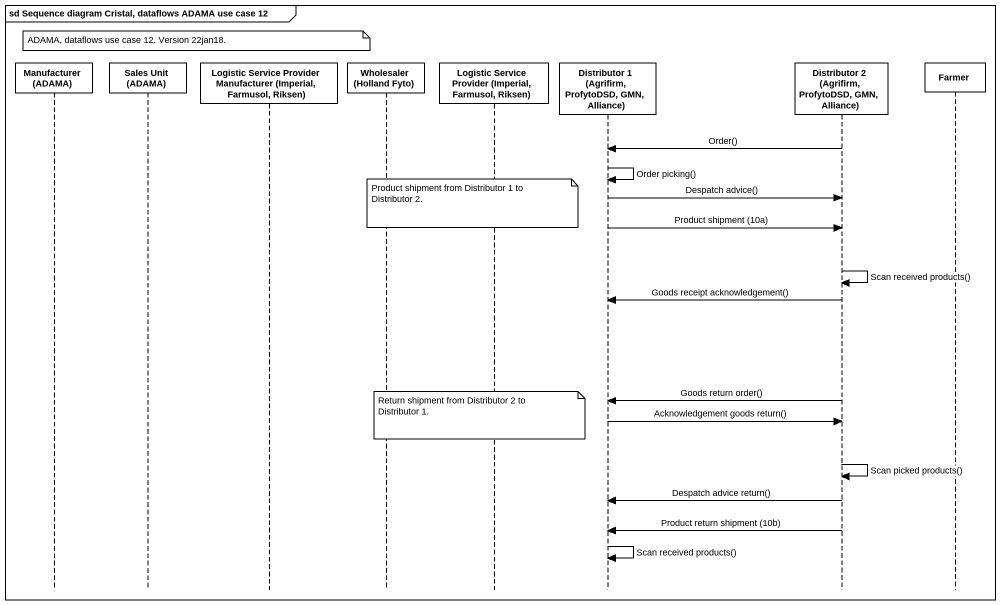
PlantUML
@startuml
mainframe sd Sequence diagram Cristal, dataflows ADAMA use case 12
hide footbox
participant "Manufacturer (ADAMA)" as Manufacturer_ADAMA
participant "Sales Unit (ADAMA)" as Sales_Unit_ADAMA
participant "Logistic Service Provider Manufacturer (Imperial, Farmusol, Riksen)" as Logistic_Service_Provider
participant "Wholesaler (Holland Fyto)" as Wholesaler_Holland_Fyto
participant "Logistic Service Provider (Imperial, Farmusol, Riksen)" as Logistic_Service_Provider_2
participant "Distributor 1 (Agrifirm, ProfytoDSD, GMN, Alliance)" as Distributor_1_Agrifirm
participant "Distributor 2 (Agrifirm, ProfytoDSD, GMN, Alliance)" as Distributor_2_Agrifirm
participant Farmer

note over Sales_Unit_ADAMA : ADAMA, dataflows use case 12. Version 22jan18.
Distributor_2_Agrifirm -> Distributor_1_Agrifirm : Order()
Distributor_1_Agrifirm -> Distributor_1_Agrifirm : Order picking()
Distributor_1_Agrifirm -> Distributor_2_Agrifirm : Despatch advice()
note over Logistic_Service_Provider_2 : Product shipment from Distributor 1 to Distributor 2.
Distributor_1_Agrifirm -> Distributor_2_Agrifirm : Product shipment (10a)
Distributor_2_Agrifirm -> Distributor_2_Agrifirm : Scan received products()
Distributor_2_Agrifirm -> Distributor_1_Agrifirm : Goods receipt acknowledgement()
Distributor_2_Agrifirm -> Distributor_1_Agrifirm : Goods return order()
note over Logistic_Service_Provider_2 : Return shipment from Distributor 2 to Distributor 1.
Distributor_1_Agrifirm -> Distributor_2_Agrifirm : Acknowledgement goods return()
Distributor_2_Agrifirm -> Distributor_2_Agrifirm : Scan picked products()
Distributor_2_Agrifirm -> Distributor_1_Agrifirm : Despatch advice return()
Distributor_2_Agrifirm -> Distributor_1_Agrifirm : Product return shipment (10b)
Distributor_1_Agrifirm -> Distributor_1_Agrifirm : Scan received products()
@enduml
